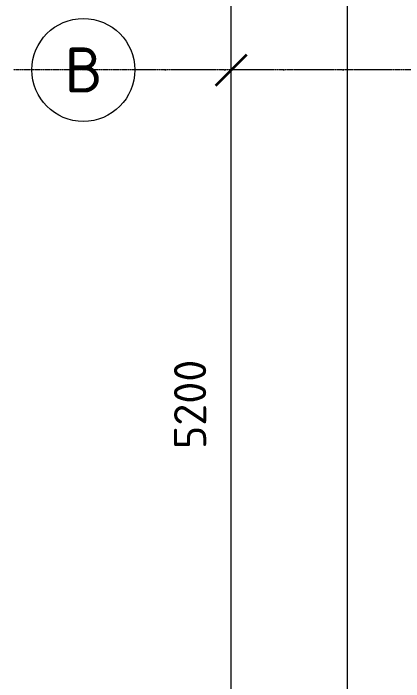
# Model space of a CAD drawing. Header units: millimetres. Extents: x -5016 to 22834, y -6019 to 18943.
# Drawn here: x -3344 to -310, y 1545 to 6740 of the extents above; entities that cross this region are included whole.
import ezdxf
from ezdxf.enums import TextEntityAlignment as Align

# ---------------------------------------------------------------- set-up
doc = ezdxf.new("R2010")
doc.units = ezdxf.units.MM
doc.linetypes.add('ОВ_ШП', pattern=[460, 300, -80, 0, -80])
doc.linetypes.add('Осевая 12-2-2', pattern=[16, 12, -2, 0, -2])
for name, color, linetype, lineweight in [('A-FLOR', 9, 'Continuous', 13), ('S-GRID', 8, 'Continuous', 13), ('АР_подложка', 8, 'Continuous', 13), ('ОВ_размеры', 7, 'Continuous', 13)]:
    doc.layers.add(name, color=color, linetype=linetype, lineweight=lineweight)
doc.styles.add('GOST', font='isocpeur.ttf', dxfattribs={"width": 0.9})

# ---------------------------------------------------------------- blocks, each defined once
blk = doc.blocks.new('АР_План_2_этажа')
at = {"layer": 'A-FLOR'}
blk.add_line((1418.2, 22122.6), (1418.2, 3122.6), dxfattribs=at)
at = {"layer": 'S-GRID', "color": 251, "linetype": 'Осевая 12-2-2', "true_color": 0x646464}
blk.add_line((23375.6, 10972.6), (-1176.1, 10972.6), dxfattribs=at)

msp = doc.modelspace()

# ---------------------------------------------------------------- block references
at = {"layer": 'АР_подложка'}
msp.add_blockref('АР_План_2_этажа', (-2168, -4673), dxfattribs=at)

# ---------------------------------------------------------------- next in the draw order: linework, layer by layer
at = {"layer": 'ОВ_размеры'}
for points in [[(-1650, 6300), (-1650, 8900)], [(-1650, 1100), (-1650, 6300)]]:
    msp.add_lwpolyline(points, dxfattribs=at)
at = {"layer": 'ОВ_размеры', "lineweight": 35}
msp.add_lwpolyline([(-1770, 6180), (-1530, 6420)], dxfattribs=at)
at = {"layer": 'ОВ_размеры', "linetype": 'ОВ_ШП'}
msp.add_lwpolyline([(-400, 6300), (-2400, 6300)], dxfattribs=at)
at = {"layer": 'ОВ_размеры'}
msp.add_circle((-2800, 6300), 400, dxfattribs=at)

# ---------------------------------------------------------------- next in the draw order: texts
at = {"layer": 'ОВ_размеры', "style": 'GOST'}
msp.add_text('В', height=350, dxfattribs=at).set_placement((-2800, 6300), align=Align.MIDDLE_CENTER)
msp.add_text('5200', height=250, rotation=90, dxfattribs=at).set_placement((-1770, 3700), align=Align.BOTTOM_CENTER)

doc.saveas('drawing.dxf')
